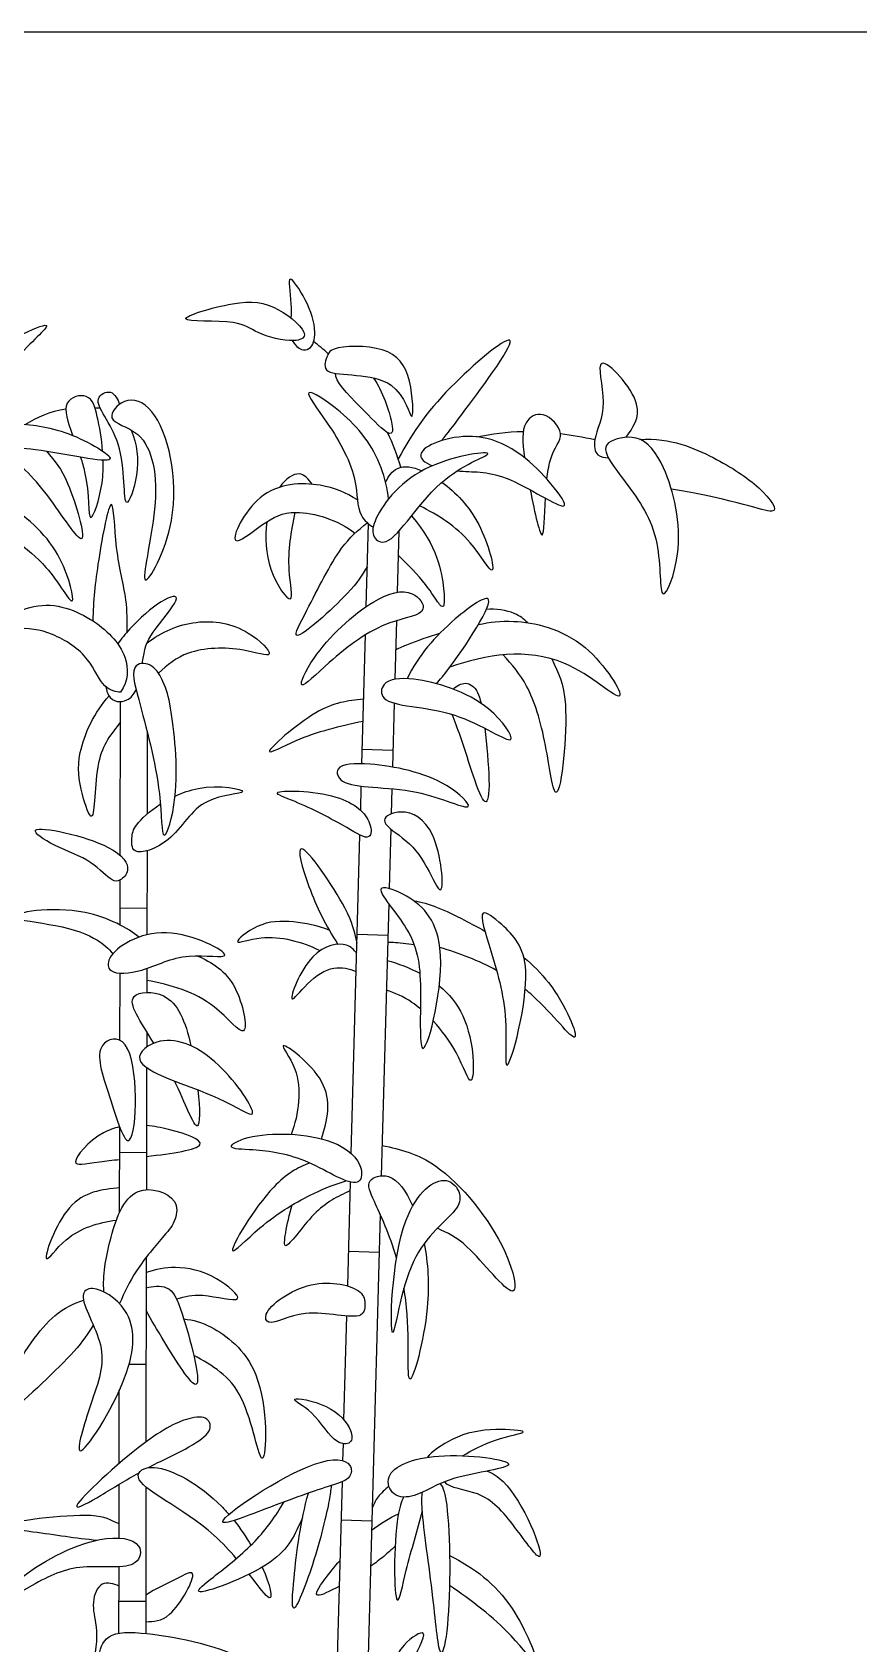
# Model space of a CAD drawing. Header units: millimetres. Extents: x 0.2 to 24.3, y 8.3 to 14.
# Drawn here: x 5.163 to 6.214, y 9.949 to 11.996 of the extents above; entities that cross this region are included whole.
import ezdxf

# ---------------------------------------------------------------- set-up
doc = ezdxf.new("R2010")
doc.units = ezdxf.units.MM
doc.layers.add('AG-PLANTS', color=7, linetype='Continuous', true_color=0x66ccff)
doc.layers.add('X-VPRT', color=6, linetype='Continuous', true_color=0xff00ff)

msp = doc.modelspace()

# ---------------------------------------------------------------- linework, layer by layer
at = {"layer": 'AG-PLANTS'}
for points in [[(5.5881, 11.2666), (5.5909, 11.3717)], [(5.6296, 11.3625), (5.6275, 11.2849)], [(5.6265, 11.2487), (5.6244, 11.1743)], [(5.5826, 11.067), (5.5871, 11.2307)], [(5.2754, 10.9505), (5.2758, 11.146)], [(5.6236, 11.144), (5.6214, 11.0628)], [(5.3097, 11.1074), (5.3095, 11.003)], [(5.622, 11.084), (5.5831, 11.0851)], [(5.581, 11.0077), (5.5818, 11.0385)], [(5.6206, 11.0353), (5.6198, 11.0032)], [(5.5691, 10.5718), (5.5801, 10.9764)], [(5.6192, 10.9841), (5.6172, 10.9085)], [(5.3094, 10.9564), (5.3092, 10.8497)], [(5.2753, 10.8622), (5.2754, 10.9194)], [(5.3093, 10.8833), (5.2753, 10.8834)], [(5.6166, 10.8891), (5.6072, 10.5436)], [(5.6155, 10.849), (5.5767, 10.8501)], [(5.275, 10.7155), (5.2752, 10.8011)], [(5.3091, 10.8069), (5.3091, 10.7766)], [(5.309, 10.7266), (5.309, 10.7073)], [(5.3089, 10.6811), (5.3086, 10.5259)], [(5.2746, 10.4973), (5.2748, 10.6053)], [(5.3087, 10.5729), (5.2748, 10.573)], [(5.5645, 10.4037), (5.5681, 10.5355)], [(5.6058, 10.4946), (5.5888, 9.8712)], [(5.6045, 10.4463), (5.5656, 10.4474)], [(5.3085, 10.4402), (5.3081, 10.2056)], [(5.5598, 10.2336), (5.5634, 10.3655)], [(5.3083, 10.3038), (5.2866, 10.3038)], [(5.2741, 10.1782), (5.2742, 10.2711)], [(5.5584, 10.1816), (5.559, 10.2033)], [(5.5499, 9.8726), (5.5577, 10.155)], [(5.2739, 10.0834), (5.274, 10.1517)], [(5.308, 10.1483), (5.3077, 9.9622)], [(5.5952, 10.1051), (5.5563, 10.1062)], [(5.2737, 9.9627), (5.2738, 10.047)], [(5.3077, 10.0027), (5.2738, 10.0027)]]:
    msp.add_lwpolyline(points, dxfattribs=at)
for points, knots in [([(5.494, 11.6045), (5.502, 11.5916), (5.5101, 11.5911), (5.5152, 11.5943), (5.5209, 11.598), (5.5254, 11.6179), (5.5146, 11.6535), (5.4851, 11.6971), (5.4928, 11.6618), (5.4925, 11.639), (5.4924, 11.6331)], [1.445834, 1.445834, 1.445834, 1.445834, 1.672155, 1.672155, 1.672155, 1.925475, 2.276673, 2.582656, 2.885473, 2.994209, 2.994209, 2.994209, 2.994209]), ([(5.4506, 11.6147), (5.4631, 11.609), (5.4937, 11.6009), (5.5195, 11.6112), (5.4727, 11.6522), (5.4267, 11.6572), (5.3217, 11.6255), (5.4271, 11.6323), (5.44, 11.6197), (5.4506, 11.6147)], [0, 0, 0, 0, 0.347248, 0.546846, 0.891557, 1.283063, 1.684912, 2.081559, 2.378182, 2.378182, 2.378182, 2.378182]), ([(5.0539, 11.5416), (5.0613, 11.5539), (5.092, 11.5856), (5.2142, 11.6449), (5.134, 11.5816), (5.099, 11.5138), (5.0868, 11.4766)], [0.121325, 0.121325, 0.121325, 0.121325, 0.40043, 0.903161, 1.269119, 1.81557, 1.81557, 1.81557, 1.81557]), ([(5.6839, 11.4775), (5.6926, 11.4884), (5.7036, 11.5026), (5.8124, 11.6476), (5.6848, 11.5417), (5.6477, 11.4898), (5.6287, 11.4542)], [0, 0, 0, 0, 0.329186, 0.86829, 1.344892, 1.90532, 1.90532, 1.90532, 1.90532]), ([(5.538, 11.5835), (5.5397, 11.5881), (5.5435, 11.5978), (5.6185, 11.5995), (5.6471, 11.5615), (5.6489, 11.4821), (5.6306, 11.5691), (5.5279, 11.5553), (5.5358, 11.5777), (5.538, 11.5835)], [0, 0, 0, 0, 0.190446, 0.556806, 0.925132, 1.265895, 1.616826, 2.066744, 2.313044, 2.313044, 2.313044, 2.313044]), ([(5.9185, 11.4817), (5.9265, 11.494), (5.9494, 11.5205), (5.871, 11.6051), (5.8978, 11.5202), (5.8755, 11.4825), (5.8796, 11.457), (5.8913, 11.4557), (5.8959, 11.4557)], [0, 0, 0, 0, 0.338286, 0.757473, 1.115438, 1.469667, 1.696538, 1.885498, 1.885498, 1.885498, 1.885498]), ([(5.253, 11.4642), (5.2518, 11.4804), (5.249, 11.4955), (5.2462, 11.5079), (5.2433, 11.5206), (5.2377, 11.5396), (5.1992, 11.53), (5.2083, 11.5015), (5.2147, 11.4842)], [1.942306, 1.942306, 1.942306, 1.942306, 2.20111, 2.20111, 2.20111, 2.46919, 2.720478, 2.985008, 2.985008, 2.985008, 2.985008]), ([(5.2893, 11.4909), (5.2963, 11.473), (5.302, 11.4402), (5.2768, 11.371), (5.2853, 11.4808), (5.2343, 11.5289), (5.2655, 11.5446), (5.2725, 11.5296), (5.2744, 11.5235)], [0, 0, 0, 0, 0.386641, 0.695909, 1.135997, 1.539523, 1.751908, 1.975044, 1.975044, 1.975044, 1.975044]), ([(5.2648, 11.5066), (5.2629, 11.5132), (5.2815, 11.5354), (5.3295, 11.5189), (5.3604, 11.384), (5.2899, 11.2589), (5.3286, 11.398), (5.3135, 11.4914), (5.2672, 11.4985), (5.2648, 11.5066)], [0, 0, 0, 0, 0.259993, 0.569813, 1.17265, 1.634924, 2.119893, 2.621109, 2.93955, 2.93955, 2.93955, 2.93955]), ([(5.6164, 11.4033), (5.6151, 11.4158), (5.605, 11.4607), (5.5652, 11.5109), (5.4984, 11.5534), (5.5447, 11.4945), (5.5795, 11.4302), (5.5747, 11.3857), (5.5913, 11.3706), (5.5969, 11.3678)], [0.395071, 0.395071, 0.395071, 0.395071, 0.613759, 1.091782, 1.43914, 1.780348, 2.239672, 2.580814, 2.766179, 2.766179, 2.766179, 2.766179]), ([(5.8177, 11.4285), (5.8187, 11.4372), (5.8237, 11.4682), (5.8364, 11.4767), (5.8351, 11.4864), (5.8338, 11.4955), (5.8139, 11.518), (5.7853, 11.502), (5.7862, 11.4754), (5.7892, 11.4557)], [1.790376, 1.790376, 1.790376, 1.790376, 1.899955, 2.209485, 2.209485, 2.209485, 2.499921, 2.749324, 3.057489, 3.057489, 3.057489, 3.057489]), ([(5.096, 11.5013), (5.1111, 11.5014), (5.1433, 11.4987), (5.2035, 11.4951), (5.3023, 11.4371), (5.1554, 11.4734), (5.1167, 11.4669), (5.0913, 11.4651)], [0, 0, 0, 0, 0.342723, 0.768167, 1.166651, 1.663597, 2.108254, 2.108254, 2.108254, 2.108254]), ([(5.7037, 11.4391), (5.7238, 11.4372), (5.7604, 11.442), (5.8328, 11.3922), (5.8393, 11.3945), (5.8434, 11.3959), (5.8187, 11.4321), (5.7449, 11.4996), (5.6551, 11.471), (5.657, 11.453), (5.6672, 11.4475), (5.6724, 11.4456)], [1.781669, 1.781669, 1.781669, 1.781669, 2.185147, 2.64466, 2.64466, 2.64466, 2.935753, 3.459574, 3.905522, 4.08368, 4.209387, 4.209387, 4.209387, 4.209387]), ([(5.1815, 11.4639), (5.1924, 11.4513), (5.2094, 11.4322), (5.2425, 11.3158), (5.1791, 11.42), (5.146, 11.4484), (5.1259, 11.4676)], [0, 0, 0, 0, 0.359527, 0.789098, 1.212554, 1.676998, 1.676998, 1.676998, 1.676998]), ([(5.6132, 11.3493), (5.6065, 11.3471), (5.5949, 11.3547), (5.5967, 11.38), (5.6483, 11.4514), (5.7793, 11.4695), (5.6745, 11.4366), (5.6305, 11.3553), (5.6132, 11.3493)], [0, 0, 0, 0, 0.203267, 0.431475, 0.917897, 1.380198, 1.782653, 2.316259, 2.316259, 2.316259, 2.316259]), ([(5.893, 11.4627), (5.8915, 11.4677), (5.8936, 11.4777), (5.9374, 11.4884), (5.9727, 11.4422), (5.9954, 11.3428), (5.9585, 11.2534), (5.9655, 11.3586), (5.9228, 11.4185), (5.8958, 11.4529), (5.893, 11.4627)], [0, 0, 0, 0, 0.178615, 0.481522, 0.846129, 1.382773, 1.755502, 2.164396, 2.632121, 2.985943, 2.985943, 2.985943, 2.985943]), ([(5.2249, 11.4564), (5.2269, 11.4503), (5.2372, 11.4154), (5.2318, 11.3548), (5.2526, 11.4109), (5.2539, 11.4431), (5.2536, 11.4525)], [0.9176538, 0.9176538, 0.9176538, 0.9176538, 1.0015111, 1.3907228, 1.734952, 1.8809621, 1.8809621, 1.8809621, 1.8809621]), ([(5.6127, 11.4246), (5.6162, 11.4322), (5.6277, 11.4478), (5.6472, 11.4443), (5.659, 11.4392)], [0.0990016, 0.0990016, 0.0990016, 0.0990016, 0.3001433, 0.5564007, 0.5564007, 0.5564007, 0.5564007]), ([(5.0598, 11.3912), (5.0563, 11.3961), (5.0583, 11.4084), (5.0667, 11.4334), (5.14, 11.3952), (5.2016, 11.3414), (5.2242, 11.2474), (5.1804, 11.3297), (5.1075, 11.3722), (5.0653, 11.3832), (5.0598, 11.3912)], [0, 0, 0, 0, 0.21186, 0.422565, 0.843135, 1.345007, 1.722326, 2.096829, 2.597245, 2.942498, 2.942498, 2.942498, 2.942498]), ([(5.5768, 11.4021), (5.5626, 11.4113), (5.5304, 11.4252), (5.4496, 11.4233), (5.4052, 11.3304), (5.4593, 11.3751), (5.497, 11.394), (5.5532, 11.3764), (5.5737, 11.3598)], [0, 0, 0, 0, 0.363215, 0.812582, 1.214041, 1.528923, 1.877226, 2.330656, 2.330656, 2.330656, 2.330656]), ([(5.5195, 11.422), (5.5152, 11.4276), (5.504, 11.4421), (5.4857, 11.429), (5.4778, 11.4181)], [0, 0, 0, 0, 0.2350754, 0.4880085, 0.4880085, 0.4880085, 0.4880085]), ([(5.6842, 11.4246), (5.7018, 11.412), (5.7368, 11.3756), (5.7581, 11.288), (5.7188, 11.3588), (5.6797, 11.3826), (5.656, 11.3946)], [0.735755, 0.735755, 0.735755, 0.735755, 1.109679, 1.504656, 1.843767, 2.297618, 2.297618, 2.297618, 2.297618]), ([(5.7966, 11.4149), (5.8023, 11.3853), (5.8141, 11.332), (5.8145, 11.381), (5.8158, 11.4044)], [3.2427966, 3.2427966, 3.2427966, 3.2427966, 3.6141458, 3.9012097, 3.9012097, 3.9012097, 3.9012097]), ([(5.284, 11.2342), (5.2842, 11.2479), (5.2848, 11.2774), (5.2685, 11.3332), (5.2668, 11.4312), (5.2448, 11.3148), (5.2412, 11.2746), (5.2405, 11.2485)], [0, 0, 0, 0, 0.325634, 0.7446, 1.122428, 1.554155, 2.004395, 2.004395, 2.004395, 2.004395]), ([(5.4615, 11.3743), (5.4587, 11.3547), (5.4622, 11.3092), (5.4998, 11.2585), (5.4855, 11.3207), (5.4929, 11.3623), (5.4978, 11.3863)], [0.751696, 0.751696, 0.751696, 0.751696, 1.056808, 1.398893, 1.707016, 2.143731, 2.143731, 2.143731, 2.143731]), ([(5.5895, 11.3177), (5.5819, 11.3056), (5.5718, 11.2871), (5.4831, 11.2077), (5.5173, 11.2694), (5.5523, 11.3422), (5.5775, 11.3636), (5.5892, 11.3732)], [0, 0, 0, 0, 0.333545, 0.796999, 1.09438, 1.578108, 1.913998, 1.913998, 1.913998, 1.913998]), ([(5.3034, 11.1943), (5.3064, 11.2138), (5.3101, 11.2284), (5.3591, 11.2845), (5.3301, 11.2785), (5.2931, 11.2454), (5.2766, 11.2257), (5.2722, 11.2193)], [0.2131825, 0.2131825, 0.2131825, 0.2131825, 0.3448456, 0.4765088, 0.6081719, 0.7398351, 0.8010388, 0.8010388, 0.8010388, 0.8010388]), ([(5.6602, 11.2633), (5.6624, 11.2694), (5.6457, 11.2926), (5.5914, 11.2763), (5.5226, 11.2115), (5.4955, 11.1514), (5.5465, 11.2028), (5.6088, 11.2499), (5.6573, 11.2548), (5.6602, 11.2633)], [0, 0, 0, 0, 0.249523, 0.609626, 1.129338, 1.44017, 1.781074, 2.268777, 2.613312, 2.613312, 2.613312, 2.613312]), ([(5.6774, 11.1687), (5.6796, 11.1712), (5.7046, 11.2005), (5.7729, 11.3045), (5.6895, 11.2453), (5.6542, 11.2043), (5.6401, 11.175)], [0.20242, 0.20242, 0.20242, 0.20242, 0.255526, 0.773679, 1.128891, 1.63171, 1.63171, 1.63171, 1.63171]), ([(5.2758, 11.1581), (5.2857, 11.172), (5.2872, 11.2086), (5.2395, 11.256), (5.1661, 11.2811), (5.0931, 11.2266), (5.1467, 11.2418), (5.1895, 11.2351), (5.2379, 11.2032), (5.2505, 11.164), (5.2706, 11.1575), (5.2758, 11.1581)], [0, 0, 0, 0, 0.330035, 0.760184, 1.234089, 1.63558, 1.92244, 2.293941, 2.690561, 3.027021, 3.274714, 3.274714, 3.274714, 3.274714]), ([(5.7933, 11.2461), (5.7883, 11.2509), (5.7774, 11.2602), (5.7525, 11.2643), (5.7406, 11.2628)], [0, 0, 0, 0, 0.2318049, 0.5374064, 0.5374064, 0.5374064, 0.5374064]), ([(5.3094, 11.2205), (5.3273, 11.2342), (5.3709, 11.2535), (5.4354, 11.2424), (5.4789, 11.1972), (5.4266, 11.2165), (5.3602, 11.2132), (5.3349, 11.1927), (5.324, 11.182)], [0, 0, 0, 0, 0.418432, 0.837531, 1.149527, 1.442442, 1.868095, 2.212665, 2.212665, 2.212665, 2.212665]), ([(5.7306, 11.2438), (5.7453, 11.2471), (5.7768, 11.2514), (5.8682, 11.2331), (5.9365, 11.1196), (5.8325, 11.221), (5.74, 11.2057), (5.6943, 11.1897)], [0, 0, 0, 0, 0.341708, 0.842388, 1.284726, 1.745986, 2.359341, 2.359341, 2.359341, 2.359341]), ([(5.6812, 11.2323), (5.6677, 11.2285), (5.6413, 11.2189), (5.6307, 11.214), (5.6254, 11.2115)], [0, 0, 0, 0, 0.330095, 0.5430024, 0.5430024, 0.5430024, 0.5430024]), ([(5.8241, 11.2002), (5.8322, 11.1818), (5.8491, 11.1551), (5.8311, 10.9826), (5.8165, 11.1007), (5.7963, 11.1655), (5.7735, 11.1934), (5.7621, 11.2053)], [0, 0, 0, 0, 0.39552, 0.934374, 1.331889, 1.785526, 2.143411, 2.143411, 2.143411, 2.143411]), ([(5.3296, 11.1717), (5.3346, 11.161), (5.3403, 11.139), (5.3532, 11.0328), (5.3272, 10.9528), (5.3288, 11.0401), (5.3005, 11.1408), (5.2863, 11.1962), (5.3175, 11.1949), (5.3264, 11.1785), (5.3296, 11.1717)], [0, 0, 0, 0, 0.322111, 0.872826, 1.23134, 1.600515, 2.164133, 2.4987, 2.717552, 2.920724, 2.920724, 2.920724, 2.920724]), ([(5.2572, 11.1648), (5.2578, 11.1606), (5.2624, 11.1452), (5.2763, 11.1444), (5.2838, 11.148), (5.289, 11.1504), (5.2927, 11.1549), (5.2955, 11.1609)], [0.9519057, 0.9519057, 0.9519057, 0.9519057, 0.9912542, 1.1151609, 1.1151609, 1.1151609, 1.2010545, 1.2010545, 1.2010545, 1.2010545]), ([(5.6108, 11.1503), (5.6059, 11.1553), (5.6077, 11.174), (5.6535, 11.1785), (5.7429, 11.1508), (5.7923, 11.0756), (5.7004, 11.1429), (5.6221, 11.1388), (5.6108, 11.1503)], [0, 0, 0, 0, 0.212451, 0.52721, 1.042027, 1.394089, 1.841909, 2.331458, 2.331458, 2.331458, 2.331458]), ([(5.6987, 11.1618), (5.7029, 11.1659), (5.7146, 11.1728), (5.7283, 11.1635), (5.7328, 11.1495), (5.734, 11.1438)], [1.037583, 1.037583, 1.037583, 1.037583, 1.15287, 1.268157, 1.3210021, 1.3210021, 1.3210021, 1.3210021]), ([(5.2757, 11.1202), (5.2638, 11.1045), (5.2412, 11.079), (5.2442, 10.9761), (5.2239, 11.0343), (5.2183, 11.0816), (5.243, 11.1333), (5.2611, 11.1531)], [0, 0, 0, 0, 0.391746, 0.81211, 1.090414, 1.462771, 1.91974, 1.91974, 1.91974, 1.91974]), ([(5.5848, 11.1489), (5.5639, 11.1468), (5.5289, 11.1438), (5.4414, 11.0662), (5.5071, 11.1036), (5.5552, 11.1151), (5.5841, 11.1213)], [0, 0, 0, 0, 0.404685, 0.850673, 1.159091, 1.638294, 1.638294, 1.638294, 1.638294]), ([(5.7387, 11.1121), (5.7411, 11.0919), (5.7463, 11.0364), (5.7409, 11.0069), (5.7242, 11.0492), (5.7104, 11.0962), (5.7003, 11.1214), (5.6974, 11.1297)], [1.3925682, 1.3925682, 1.3925682, 1.3925682, 1.498731, 1.6140181, 1.7293051, 1.8445921, 1.9160834, 1.9160834, 1.9160834, 1.9160834]), ([(5.5523, 11.0603), (5.5567, 11.0672), (5.5994, 11.0692), (5.6861, 11.051), (5.7376, 10.9974), (5.6482, 11.0423), (5.5567, 11.0331), (5.5496, 11.056), (5.5523, 11.0603)], [0, 0, 0, 0, 0.326959, 0.837447, 1.153572, 1.57476, 2.070549, 2.276003, 2.276003, 2.276003, 2.276003]), ([(5.3451, 11.026), (5.3543, 11.0302), (5.3911, 11.0431), (5.4584, 11.0295), (5.3727, 11.027), (5.3466, 10.9676), (5.3016, 10.9518), (5.2942, 10.9565), (5.2896, 10.9594), (5.2899, 10.9744), (5.2923, 10.9881), (5.3126, 11.0067), (5.3263, 11.0155)], [0.767909, 0.767909, 0.767909, 0.767909, 0.907602, 1.290793, 1.635532, 2.061129, 2.400108, 2.400108, 2.400108, 2.60723, 2.823656, 3.065868, 3.065868, 3.065868, 3.065868]), ([(5.5914, 10.9744), (5.5949, 10.9764), (5.5953, 10.9971), (5.5577, 11.0325), (5.4536, 11.0345), (5.5048, 11.0174), (5.5593, 10.9892), (5.5867, 10.9716), (5.5914, 10.9744)], [0, 0, 0, 0, 0.208598, 0.583885, 1.023283, 1.277554, 1.714327, 1.994496, 1.994496, 1.994496, 1.994496]), ([(5.6112, 10.9952), (5.6116, 11.0007), (5.6365, 11.0122), (5.6808, 10.987), (5.6897, 10.8808), (5.6642, 10.9424), (5.6392, 10.9719), (5.6107, 10.9888), (5.6112, 10.9952)], [0, 0, 0, 0, 0.246148, 0.604704, 1.031522, 1.325255, 1.681822, 1.968297, 1.968297, 1.968297, 1.968297]), ([(5.2651, 10.9194), (5.2689, 10.9175), (5.2759, 10.9178), (5.2906, 10.9335), (5.2672, 10.9682), (5.1406, 10.9951), (5.1964, 10.9587), (5.2379, 10.9466), (5.2582, 10.923), (5.2651, 10.9194)], [0, 0, 0, 0, 0.16284, 0.362541, 0.676303, 1.172064, 1.452185, 1.818186, 2.118031, 2.118031, 2.118031, 2.118031]), ([(5.5764, 10.8392), (5.5726, 10.8546), (5.5691, 10.8779), (5.4907, 10.9929), (5.5135, 10.909), (5.5368, 10.8603), (5.5521, 10.8376)], [0, 0, 0, 0, 0.350341, 0.841375, 1.197644, 1.577939, 1.577939, 1.577939, 1.577939]), ([(5.6067, 10.9079), (5.6084, 10.9121), (5.6452, 10.9008), (5.7029, 10.8475), (5.653, 10.6501), (5.659, 10.7875), (5.6528, 10.8509), (5.6042, 10.9019), (5.6067, 10.9079)], [0, 0, 0, 0, 0.276065, 0.738714, 1.317188, 1.740351, 2.207487, 2.604133, 2.604133, 2.604133, 2.604133]), ([(5.6489, 10.8927), (5.6664, 10.8909), (5.6965, 10.8771), (5.7301, 10.8595), (5.7389, 10.8545)], [0, 0, 0, 0, 0.3698719, 0.5007401, 0.5007401, 0.5007401, 0.5007401]), ([(5.2989, 10.8467), (5.2863, 10.8579), (5.2216, 10.8927), (5.1056, 10.872), (5.2005, 10.8629), (5.2462, 10.8459), (5.2603, 10.8322), (5.2662, 10.8258)], [0, 0, 0, 0, 0.362178, 0.891501, 1.236731, 1.619566, 1.880288, 1.880288, 1.880288, 1.880288]), ([(5.7367, 10.8774), (5.7402, 10.8799), (5.7664, 10.8583), (5.8079, 10.8161), (5.7596, 10.6394), (5.7701, 10.7475), (5.7502, 10.8195), (5.7321, 10.8741), (5.7367, 10.8774)], [0, 0, 0, 0, 0.268233, 0.682546, 1.245089, 1.606179, 2.107407, 2.463798, 2.463798, 2.463798, 2.463798]), ([(5.2637, 10.8043), (5.2592, 10.8075), (5.2571, 10.8265), (5.3287, 10.872), (5.4398, 10.8137), (5.3543, 10.8298), (5.3084, 10.8022), (5.2708, 10.7992), (5.2637, 10.8043)], [0, 0, 0, 0, 0.202519, 0.654424, 1.107669, 1.44957, 1.854039, 2.171621, 2.171621, 2.171621, 2.171621]), ([(5.5409, 10.8556), (5.5266, 10.8615), (5.4952, 10.8676), (5.4524, 10.8673), (5.4108, 10.8328), (5.4616, 10.8533), (5.5067, 10.841), (5.5297, 10.8296)], [0, 0, 0, 0, 0.347705, 0.694431, 0.98016, 1.262071, 1.708037, 1.708037, 1.708037, 1.708037]), ([(5.576, 10.8262), (5.5724, 10.8305), (5.5635, 10.8415), (5.5144, 10.8334), (5.4826, 10.7491), (5.5148, 10.7923), (5.5453, 10.8117), (5.5665, 10.8067), (5.5754, 10.803)], [0, 0, 0, 0, 0.208401, 0.550084, 0.942882, 1.208523, 1.527105, 1.799855, 1.799855, 1.799855, 1.799855]), ([(5.6491, 10.8368), (5.6403, 10.8384), (5.6226, 10.84), (5.6177, 10.84), (5.6153, 10.84)], [0, 0, 0, 0, 0.2629764, 0.4001605, 0.4001605, 0.4001605, 0.4001605]), ([(5.3728, 10.8232), (5.392, 10.8148), (5.4258, 10.7946), (5.4427, 10.7033), (5.3924, 10.7714), (5.3392, 10.7862), (5.3091, 10.7918)], [0, 0, 0, 0, 0.403851, 0.784067, 1.137086, 1.625114, 1.625114, 1.625114, 1.625114]), ([(5.7883, 10.8211), (5.7997, 10.8116), (5.8363, 10.7752), (5.8722, 10.6853), (5.823, 10.7527), (5.7933, 10.7779), (5.7902, 10.7804)], [0.751673, 0.751673, 0.751673, 0.751673, 0.93461, 1.380864, 1.822397, 1.873442, 1.873442, 1.873442, 1.873442]), ([(5.3179, 10.712), (5.3092, 10.7263), (5.2938, 10.7503), (5.2884, 10.7665), (5.293, 10.7714), (5.2989, 10.7776), (5.3409, 10.7805), (5.3584, 10.7401), (5.3653, 10.7087)], [1.917288, 1.917288, 1.917288, 1.917288, 2.173369, 2.415921, 2.415921, 2.415921, 2.727135, 3.142753, 3.142753, 3.142753, 3.142753]), ([(5.6569, 10.7558), (5.6533, 10.7588), (5.6384, 10.7701), (5.6246, 10.7759), (5.6136, 10.7793)], [1.7256786, 1.7256786, 1.7256786, 1.7256786, 1.8083261, 2.0703495, 2.0703495, 2.0703495, 2.0703495]), ([(5.6809, 10.7848), (5.6932, 10.7747), (5.7259, 10.7359), (5.7264, 10.6357), (5.7071, 10.6975), (5.6842, 10.7285), (5.6732, 10.7403)], [0.338162, 0.338162, 0.338162, 0.338162, 0.555571, 1.017884, 1.339243, 1.599404, 1.599404, 1.599404, 1.599404]), ([(5.2529, 10.7092), (5.259, 10.7176), (5.3011, 10.7294), (5.2945, 10.5354), (5.2606, 10.6512), (5.2438, 10.6965), (5.2529, 10.7092)], [0, 0, 0, 0, 0.272275, 0.832256, 1.229534, 1.641247, 1.641247, 1.641247, 1.641247]), ([(5.3002, 10.6913), (5.2975, 10.701), (5.3315, 10.7271), (5.4016, 10.6959), (5.4632, 10.6022), (5.3984, 10.65), (5.3049, 10.6742), (5.3002, 10.6913)], [0, 0, 0, 0, 0.300214, 0.755718, 1.197009, 1.550656, 2.086105, 2.086105, 2.086105, 2.086105]), ([(5.5311, 10.5906), (5.5387, 10.6137), (5.551, 10.6628), (5.4642, 10.7265), (5.5091, 10.6743), (5.5025, 10.6221), (5.4926, 10.5962)], [0, 0, 0, 0, 0.434759, 0.849451, 1.14225, 1.606192, 1.606192, 1.606192, 1.606192]), ([(5.3741, 10.6527), (5.3766, 10.6283), (5.3773, 10.582), (5.3579, 10.636), (5.3445, 10.664)], [3.3716628, 3.3716628, 3.3716628, 3.3716628, 3.6767219, 4.078175, 4.078175, 4.078175, 4.078175]), ([(5.2746, 10.6058), (5.2675, 10.6042), (5.2404, 10.5945), (5.2052, 10.5524), (5.2333, 10.5597), (5.2655, 10.5634), (5.2748, 10.5645)], [2.706772, 2.706772, 2.706772, 2.706772, 2.8308276, 3.1955551, 3.4784687, 3.5828236, 3.5828236, 3.5828236, 3.5828236]), ([(5.3087, 10.5682), (5.3418, 10.572), (5.373, 10.5766), (5.3767, 10.583), (5.3803, 10.5893), (5.3488, 10.6008), (5.318, 10.6065), (5.3088, 10.6074)], [1.6763315, 1.6763315, 1.6763315, 1.6763315, 2.0284031, 2.0284031, 2.0284031, 2.367374, 2.5163242, 2.5163242, 2.5163242, 2.5163242]), ([(5.5764, 10.5354), (5.5821, 10.5373), (5.5854, 10.5584), (5.5467, 10.5969), (5.4434, 10.6001), (5.4061, 10.5775), (5.4513, 10.5771), (5.5115, 10.5684), (5.5657, 10.5316), (5.5764, 10.5354)], [0, 0, 0, 0, 0.218285, 0.576776, 1.102064, 1.352998, 1.620245, 2.05322, 2.468857, 2.468857, 2.468857, 2.468857]), ([(5.6082, 10.5822), (5.6321, 10.5772), (5.6824, 10.5651), (5.7669, 10.4627), (5.7879, 10.3665), (5.715, 10.4629), (5.6918, 10.4701), (5.6785, 10.4771)], [0, 0, 0, 0, 0.435615, 1.036312, 1.401027, 1.856986, 2.198221, 2.198221, 2.198221, 2.198221]), ([(5.5161, 10.5597), (5.501, 10.5545), (5.4627, 10.5323), (5.3963, 10.4203), (5.4575, 10.4862), (5.5196, 10.5222), (5.5485, 10.5329), (5.5626, 10.5372)], [0.111423, 0.111423, 0.111423, 0.111423, 0.414689, 0.90481, 1.246194, 1.704696, 2.043499, 2.043499, 2.043499, 2.043499]), ([(5.6267, 10.4393), (5.6178, 10.4688), (5.5984, 10.511), (5.5891, 10.5313), (5.5929, 10.537), (5.5966, 10.5424), (5.6218, 10.5495), (5.639, 10.524), (5.6471, 10.5051)], [2.403785, 2.403785, 2.403785, 2.403785, 2.777406, 3.041109, 3.041109, 3.041109, 3.29113, 3.634361, 3.634361, 3.634361, 3.634361]), ([(5.2747, 10.5282), (5.2519, 10.5262), (5.206, 10.5212), (5.1692, 10.4143), (5.208, 10.4729), (5.2477, 10.4842), (5.2704, 10.4873)], [0, 0, 0, 0, 0.421217, 0.849592, 1.147516, 1.569549, 1.569549, 1.569549, 1.569549]), ([(5.2545, 10.3962), (5.2533, 10.418), (5.2598, 10.4578), (5.2859, 10.5392), (5.3506, 10.5182), (5.3458, 10.4843), (5.3317, 10.4683), (5.2932, 10.4232), (5.2807, 10.3956), (5.2744, 10.3812)], [-1.399609, -1.399609, -1.399609, -1.399609, -0.988131, -0.555951, -0.213221, 0, 0.276528, 0.662061, 1.01106, 1.01106, 1.01106, 1.01106]), ([(5.5678, 10.5249), (5.5512, 10.5168), (5.5228, 10.5037), (5.4814, 10.4412), (5.4854, 10.4708), (5.4901, 10.4944), (5.4941, 10.5066)], [0, 0, 0, 0, 0.378897, 0.751233, 0.958084, 1.199433, 1.199433, 1.199433, 1.199433]), ([(5.7065, 10.5208), (5.7046, 10.5282), (5.6873, 10.5498), (5.6207, 10.4987), (5.6165, 10.2742), (5.6374, 10.451), (5.7024, 10.4941), (5.7085, 10.5138), (5.7065, 10.5208)], [0, 0, 0, 0, 0.248375, 0.680533, 1.289457, 1.783046, 2.248738, 2.486454, 2.486454, 2.486454, 2.486454]), ([(5.6617, 10.4575), (5.6665, 10.4334), (5.671, 10.3671), (5.6341, 10.2347), (5.6447, 10.3445), (5.6369, 10.3955), (5.636, 10.4007)], [0.847185, 0.847185, 0.847185, 0.847185, 1.192037, 1.684043, 2.19284, 2.250682, 2.250682, 2.250682, 2.250682]), ([(5.3468, 10.3874), (5.3579, 10.3899), (5.3755, 10.3966), (5.4437, 10.3771), (5.3945, 10.4201), (5.3464, 10.4301), (5.3203, 10.4248), (5.3085, 10.4206)], [0, 0, 0, 0, 0.296843, 0.635196, 0.944784, 1.318778, 1.630757, 1.630757, 1.630757, 1.630757]), ([(5.2281, 10.3915), (5.2287, 10.3976), (5.2422, 10.4063), (5.295, 10.3732), (5.2951, 10.2925), (5.206, 10.1531), (5.2405, 10.2633), (5.2635, 10.3237), (5.227, 10.3786), (5.2281, 10.3915)], [0, 0, 0, 0, 0.197225, 0.555736, 1.026587, 1.556922, 1.952994, 2.397704, 2.812582, 2.812582, 2.812582, 2.812582]), ([(5.3084, 10.4012), (5.3166, 10.4036), (5.3391, 10.4055), (5.3546, 10.3738), (5.391, 10.2352), (5.3274, 10.3397), (5.3156, 10.359), (5.3084, 10.3731)], [0, 0, 0, 0, 0.257004, 0.573551, 1.06007, 1.474892, 1.825429, 1.825429, 1.825429, 1.825429]), ([(5.5808, 10.3667), (5.5858, 10.3691), (5.5871, 10.3804), (5.5839, 10.4016), (5.5163, 10.417), (5.4553, 10.3728), (5.464, 10.3504), (5.5099, 10.3794), (5.5697, 10.3614), (5.5808, 10.3667)], [0, 0, 0, 0, 0.191239, 0.402404, 0.805709, 1.226333, 1.390901, 1.742012, 2.168328, 2.168328, 2.168328, 2.168328]), ([(5.2411, 10.3539), (5.2334, 10.3424), (5.2206, 10.3196), (5.1374, 10.2455), (5.1068, 10.2103), (5.1327, 10.2928), (5.1875, 10.37), (5.2158, 10.3807), (5.2286, 10.3858)], [0, 0, 0, 0, 0.327967, 0.876183, 1.123939, 1.524533, 2.036852, 2.363226, 2.363226, 2.363226, 2.363226]), ([(5.3561, 10.3617), (5.3685, 10.3605), (5.3912, 10.3545), (5.4656, 10.3016), (5.4593, 10.1297), (5.4368, 10.2792), (5.3925, 10.3022), (5.3687, 10.3155)], [0.058883, 0.058883, 0.058883, 0.058883, 0.358316, 0.774033, 1.287323, 1.744021, 2.204207, 2.204207, 2.204207, 2.204207]), ([(5.5674, 10.2051), (5.5705, 10.208), (5.5703, 10.2235), (5.5437, 10.254), (5.4809, 10.2653), (5.525, 10.2432), (5.5458, 10.2027), (5.5642, 10.2022), (5.5674, 10.2051)], [0, 0, 0, 0, 0.1957, 0.531517, 0.856837, 1.122305, 1.478843, 1.682735, 1.682735, 1.682735, 1.682735]), ([(5.3112, 10.1729), (5.3148, 10.1749), (5.3441, 10.1902), (5.3811, 10.206), (5.3882, 10.2195), (5.3913, 10.2255), (5.3873, 10.2388), (5.3567, 10.2363), (5.3023, 10.2072), (5.1931, 10.1048), (5.2531, 10.1388), (5.2823, 10.1569), (5.2994, 10.1665)], [2.104104, 2.104104, 2.104104, 2.104104, 2.169028, 2.616902, 2.616902, 2.616902, 2.815764, 3.058681, 3.4978, 4.026671, 4.324576, 4.648271, 4.648271, 4.648271, 4.648271]), ([(5.7105, 10.1879), (5.7223, 10.195), (5.7532, 10.2112), (5.8061, 10.2192), (5.7454, 10.223), (5.7051, 10.2158), (5.6711, 10.1935), (5.6654, 10.1859)], [0.364595, 0.364595, 0.364595, 0.364595, 0.638578, 0.948365, 1.248669, 1.633249, 1.890475, 1.890475, 1.890475, 1.890475]), ([(5.5436, 10.1502), (5.5547, 10.1537), (5.5692, 10.1579), (5.5707, 10.1819), (5.5204, 10.1904), (5.3602, 10.0813), (5.4694, 10.1246), (5.5231, 10.1436), (5.5436, 10.1502)], [0, 0, 0, 0, 0.25917, 0.450411, 0.79197, 1.388983, 1.772737, 2.252017, 2.252017, 2.252017, 2.252017]), ([(5.7692, 10.1771), (5.7696, 10.1831), (5.6743, 10.1968), (5.6084, 10.1691), (5.621, 10.1343), (5.654, 10.135), (5.6916, 10.1636), (5.7688, 10.1717), (5.7692, 10.1771)], [0, 0, 0, 0, 0.481807, 0.902649, 1.144609, 1.402521, 1.783151, 2.211195, 2.211195, 2.211195, 2.211195]), ([(5.4229, 10.0575), (5.4145, 10.0673), (5.3673, 10.1181), (5.3016, 10.1443), (5.2984, 10.1607), (5.2969, 10.1678), (5.3178, 10.1841), (5.3806, 10.1497), (5.4106, 10.1169), (5.4136, 10.1135)], [1.649593, 1.649593, 1.649593, 1.649593, 1.790046, 2.351316, 2.351316, 2.351316, 2.596476, 2.990954, 3.035372, 3.035372, 3.035372, 3.035372]), ([(5.7416, 10.1685), (5.7484, 10.1659), (5.7829, 10.145), (5.829, 10.0234), (5.7728, 10.1049), (5.7379, 10.1442), (5.6938, 10.1464), (5.6879, 10.1549)], [0.488548, 0.488548, 0.488548, 0.488548, 0.62164, 1.146704, 1.505962, 1.918933, 2.256733, 2.256733, 2.256733, 2.256733]), ([(5.5436, 10.1502), (5.5428, 10.1438), (5.5415, 10.1296), (5.5237, 10.055), (5.4911, 9.9723), (5.4968, 10.0429), (5.5044, 10.1053), (5.5146, 10.1404)], [0, 0, 0, 0, 0.223354, 0.690872, 1.084464, 1.397237, 1.930065, 1.930065, 1.930065, 1.930065]), ([(5.617, 10.1489), (5.6117, 10.1453), (5.6024, 10.1363), (5.5975, 10.1266), (5.5956, 10.1215)], [0, 0, 0, 0, 0.2224216, 0.4264827, 0.4264827, 0.4264827, 0.4264827]), ([(5.6355, 10.1356), (5.6326, 10.1299), (5.6223, 10.095), (5.6233, 9.9685), (5.6402, 10.0528), (5.6532, 10.0927), (5.6594, 10.1181)], [0.35992, 0.35992, 0.35992, 0.35992, 0.518008, 1.042077, 1.360908, 1.811396, 1.811396, 1.811396, 1.811396]), ([(5.682, 10.1525), (5.6863, 10.1481), (5.6948, 10.1139), (5.6958, 9.9825), (5.6814, 9.916), (5.6733, 10.0168), (5.6589, 10.1064), (5.6585, 10.1363), (5.6597, 10.1419)], [0.254162, 0.254162, 0.254162, 0.254162, 0.485983, 1.113699, 1.418038, 1.843854, 2.386901, 2.558971, 2.558971, 2.558971, 2.558971]), ([(5.2739, 10.1017), (5.2624, 10.1062), (5.2477, 10.119), (5.0903, 10.099), (5.1752, 10.0912), (5.2187, 10.0831), (5.2462, 10.0809)], [0, 0, 0, 0, 0.310663, 0.847039, 1.157484, 1.620089, 1.620089, 1.620089, 1.620089]), ([(5.507, 10.1092), (5.4973, 10.0881), (5.483, 10.0494), (5.3525, 10.0017), (5.3998, 10.0386), (5.4492, 10.0776), (5.4731, 10.1116), (5.4836, 10.1293)], [0, 0, 0, 0, 0.425137, 0.928536, 1.187524, 1.61349, 2.013809, 2.013809, 2.013809, 2.013809]), ([(5.2945, 10.0522), (5.3015, 10.0573), (5.3053, 10.0813), (5.2418, 10.09), (5.149, 10.0392), (5.1082, 9.9901), (5.1701, 10.0283), (5.2222, 10.0534), (5.2821, 10.0434), (5.2945, 10.0522)], [0, 0, 0, 0, 0.235713, 0.596452, 1.146618, 1.445339, 1.789271, 2.212372, 2.626857, 2.626857, 2.626857, 2.626857]), ([(5.6248, 10.0731), (5.6202, 10.0687), (5.6097, 10.0593), (5.5996, 10.0517), (5.5936, 10.0475)], [0.1634593, 0.1634593, 0.1634593, 0.1634593, 0.2544337, 0.3545728, 0.3545728, 0.3545728, 0.3545728]), ([(5.554, 10.0224), (5.5412, 10.0152), (5.5173, 10.0041), (5.5307, 10.0257), (5.5474, 10.0466), (5.5549, 10.0551)], [0.5532153, 0.5532153, 0.5532153, 0.5532153, 0.7517054, 0.9926566, 1.1480646, 1.1480646, 1.1480646, 1.1480646]), ([(5.694, 10.0613), (5.7251, 10.0457), (5.7743, 10.0102), (5.8172, 9.9022), (5.7678, 9.9701), (5.7217, 10.0041), (5.6939, 10.0232)], [0, 0, 0, 0, 0.51979, 0.953393, 1.290893, 1.803256, 1.803256, 1.803256, 1.803256]), ([(5.3077, 9.977), (5.3182, 9.978), (5.3397, 9.9759), (5.3806, 10.0508), (5.3439, 10.0289), (5.3202, 10.0194), (5.3077, 10.0107)], [0, 0, 0, 0, 0.287053, 0.679193, 0.909198, 1.252403, 1.252403, 1.252403, 1.252403]), ([(5.4558, 10.0465), (5.4663, 10.0232), (5.4724, 9.9929), (5.4519, 10.0213), (5.4392, 10.0375)], [3.3194316, 3.3194316, 3.3194316, 3.3194316, 3.6470207, 3.9026953, 3.9026953, 3.9026953, 3.9026953]), ([(5.2738, 10.0223), (5.2673, 10.0253), (5.2494, 10.0306), (5.2376, 10.0001), (5.2474, 9.9703), (5.2436, 9.921), (5.2187, 9.8714), (5.2507, 9.9031), (5.259, 9.9131)], [0, 0, 0, 0, 0.235452, 0.491879, 0.777114, 1.154118, 1.435671, 1.753521, 1.753521, 1.753521, 1.753521]), ([(5.2577, 9.9554), (5.2509, 9.9486), (5.2457, 9.9277), (5.2578, 9.9054), (5.3247, 9.9232), (5.3965, 9.923), (5.4776, 9.8873), (5.4356, 9.9412), (5.3041, 9.9662), (5.2661, 9.9636), (5.2577, 9.9554)], [0, 0, 0, 0, 0.273712, 0.48963, 0.886626, 1.356848, 1.728152, 2.087659, 2.648455, 2.98113, 2.98113, 2.98113, 2.98113]), ([(5.6384, 9.8713), (5.6388, 9.8882), (5.6387, 9.9173), (5.6736, 9.9746), (5.6281, 9.9473), (5.6111, 9.8974), (5.6107, 9.8737), (5.6119, 9.862)], [0.011706, 0.011706, 0.011706, 0.011706, 0.370012, 0.706983, 0.978985, 1.3575, 1.658813, 1.658813, 1.658813, 1.658813])]:
    msp.add_open_spline(points, degree=3, knots=knots, dxfattribs=at)
for points in [[(5.5398, 11.5878), (5.5338, 11.5932), (5.5276, 11.5984), (5.5212, 11.6033)], [(5.5974, 11.557), (5.6088, 11.5402), (5.6258, 11.4895), (5.6182, 11.4812), (5.5822, 11.5186), (5.5476, 11.5538), (5.5491, 11.5629)], [(5.1545, 11.4981), (5.1705, 11.5074), (5.1859, 11.5147), (5.2063, 11.5179)], [(5.2431, 11.5194), (5.2453, 11.5193), (5.2476, 11.5191), (5.2498, 11.5189)], [(5.6319, 11.4437), (5.6275, 11.4589), (5.6219, 11.4736), (5.6152, 11.4878)], [(5.7283, 11.4824), (5.7482, 11.4862), (5.7662, 11.4889), (5.7877, 11.4892)], [(5.8351, 11.4864), (5.8493, 11.4847), (5.8641, 11.4822), (5.8788, 11.4789)], [(5.9359, 11.479), (5.9754, 11.4811), (6.0342, 11.4557), (6.0907, 11.4189), (6.1251, 11.3728), (6.0606, 11.402), (5.976, 11.4157)], [(5.6456, 11.3818), (5.6785, 11.3443), (5.6899, 11.276), (5.6859, 11.2553), (5.6649, 11.298), (5.6287, 11.332)], [(5.7538, 10.8045), (5.7309, 10.817), (5.7066, 10.826), (5.6817, 10.8336)], [(5.6147, 10.8173), (5.6287, 10.8132), (5.6429, 10.8079), (5.6562, 10.8009)], [(5.5949, 10.0933), (5.6057, 10.1018), (5.6172, 10.1091), (5.629, 10.1142)], [(5.42, 10.1058), (5.4281, 10.0955), (5.4353, 10.0848), (5.4415, 10.0743)]]:
    msp.add_open_spline(points, degree=3, dxfattribs=at)
at = {"layer": 'X-VPRT'}
msp.add_lwpolyline([(0.2493, 11.9963), (0.2493, 8.3387), (6.3453, 8.3387), (6.3453, 11.9963)], close=True, dxfattribs=at)

doc.saveas('drawing.dxf')
